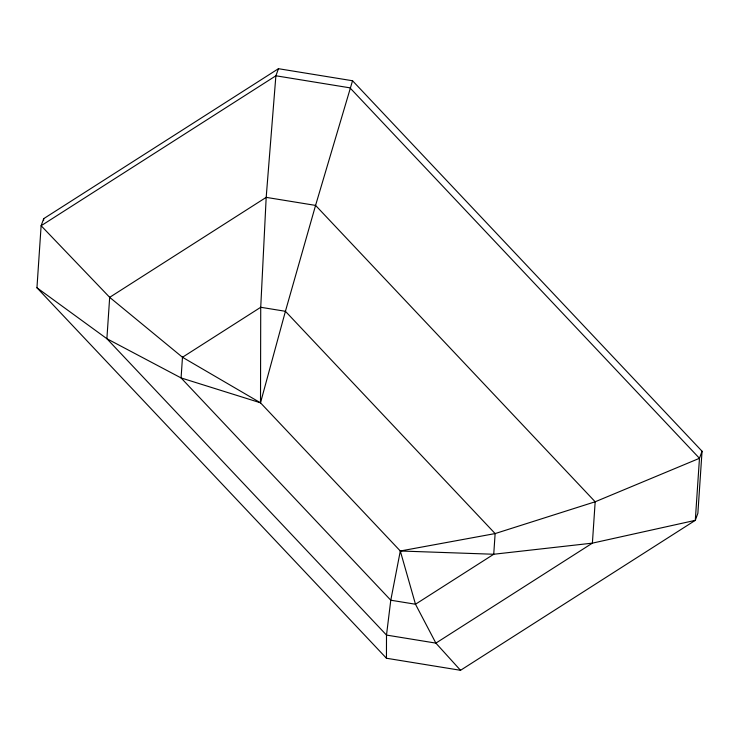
<?xml version="1.0" encoding="UTF-8"?>
<svg xmlns="http://www.w3.org/2000/svg" width="739" height="739" viewBox="0 0 739 739"><rect width="100%" height="100%" fill="white"/><g stroke="black" fill="none" stroke-linecap="round" stroke-linejoin="round"><path stroke-width="1.11" d="M460.536 670.301L435.881 643.115L415.484 604.234L400.307 550.998L260.507 402.81L260.728 307.276L266.188 197.368L275.887 75.784L278.464 68.699L352.549 80.754L702.05 451.224L697.875 513.263L695.297 520.348L460.536 670.301L386.451 658.246L36.95 287.776L41.125 225.737L43.703 218.652L278.464 68.699M386.451 658.246L386.497 635.078L390.783 600.216L400.307 550.998L495.13 533.576L595.172 501.781L699.473 458.309L702.05 451.224M43.573 220.591L43.703 218.652M36.95 287.776L106.887 338.702L181.083 377.934L260.507 402.81L285.42 311.295L315.571 205.405L352.549 80.754M400.307 550.998L493.735 554.25L592.392 543.137L695.297 520.348L699.473 458.309L349.972 87.839L275.887 75.784L41.125 225.737L109.677 297.337L182.478 357.26L260.507 402.81M109.677 297.337L106.887 338.702L386.497 635.078L435.881 643.115L592.392 543.137L595.172 501.781L315.571 205.405L266.188 197.368L109.677 297.337M182.478 357.26L181.083 377.934L390.783 600.216L415.484 604.234L493.735 554.25L495.13 533.576L285.42 311.295L260.728 307.276L182.478 357.26"/></g></svg>
